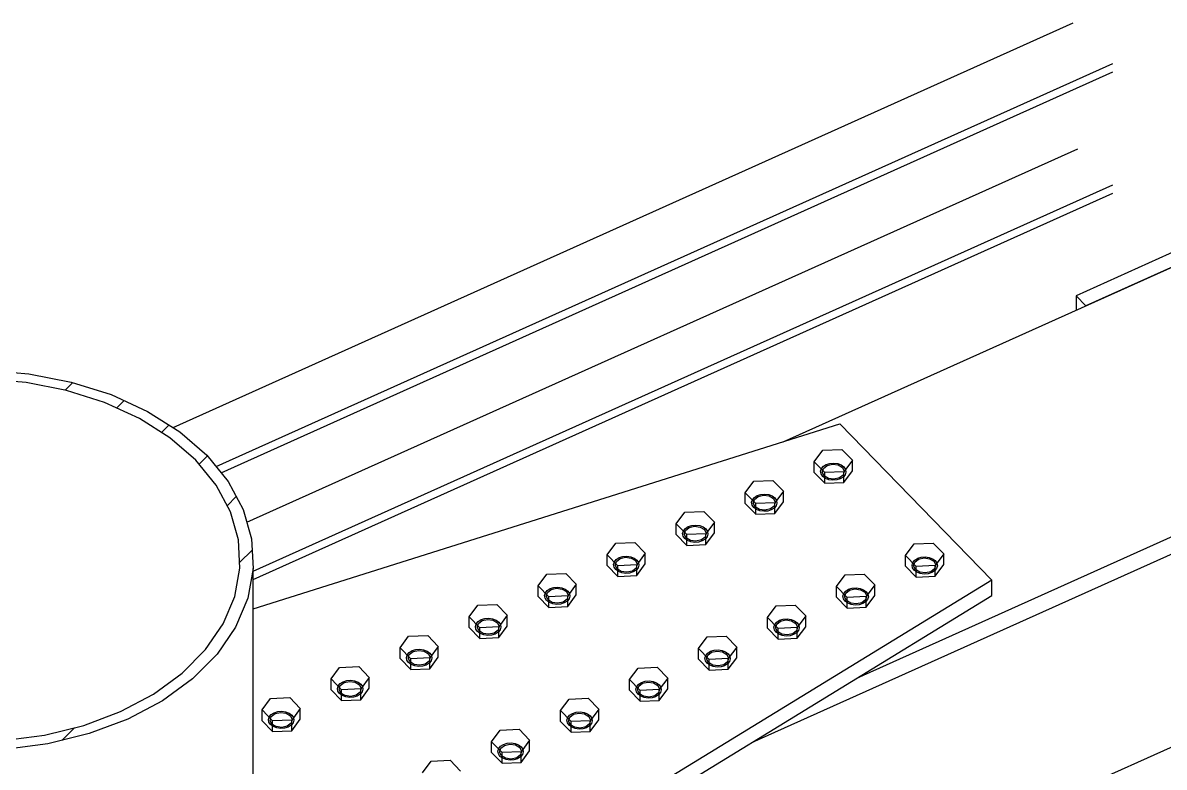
# Model space of a CAD drawing. Header units: millimetres. Extents: x 15962 to 71432, y 9666 to 72266.
# Drawn here: x 46477 to 47511, y 34785 to 35459 of the extents above; entities that cross this region are included whole.
import ezdxf

# ---------------------------------------------------------------- set-up
doc = ezdxf.new("R2010")
doc.units = ezdxf.units.MM
doc.header["$LTSCALE"] = 2

msp = doc.modelspace()

# ---------------------------------------------------------------- hatches: boundary and pattern name
at = {"linetype": 'Continuous'}
h = msp.add_hatch(dxfattribs=at)
h.set_pattern_fill('', scale=14, style=0, pattern_type=0)
h.set_pattern_definition([(45, (46244.936, 34855.84), (-31.431, 31.431), [])])
h.paths.add_polyline_path([(46220.3976, 34877.1598), (46244.9362, 34855.84), (46274.0859, 34837.3885), (46307.129, 34822.2595), (46343.2519, 34810.8255), (46381.5652, 34803.3681), (46421.1253, 34800.0709), (46460.9582, 34801.0151), (46500.0832, 34806.1775), (46537.5367, 34815.4308), (46572.3966, 34828.5474), (46603.8045, 34845.2042), (46630.9871, 34864.9911), (46653.275, 34887.4208), (46670.1194, 34911.941), (46681.1055, 34937.9481), (46685.9629, 34964.8015), (46684.5719, 34991.8401), (46676.9668, 35018.3982), (46663.3348, 35043.8217), (46644.0116, 35067.4846), (46619.4731, 35088.8043), (46590.3234, 35107.2559), (46557.2802, 35122.3849), (46521.1573, 35133.8189), (46482.8441, 35141.2763), (46443.284, 35144.5735), (46403.451, 35143.6293), (46364.3261, 35138.4669), (46326.8726, 35129.2135), (46292.0126, 35116.0969), (46260.6047, 35099.4401), (46233.4222, 35079.6533), (46211.1343, 35057.2236), (46194.2899, 35032.7033), (46183.3038, 35006.6963), (46178.4464, 34979.8428), (46179.8374, 34952.8042), (46187.4425, 34926.2462), (46201.0745, 34900.8227)])
h.paths.add_polyline_path([(46199.0061, 34928.423), (46191.7602, 34953.7263), (46190.435, 34979.4875), (46195.0629, 35005.0723), (46205.53, 35029.8507), (46221.5786, 35053.2125), (46242.8135, 35074.5825), (46268.7118, 35093.4346), (46298.6359, 35109.3044), (46331.8489, 35121.8013), (46367.533, 35130.6175), (46404.8095, 35135.536), (46442.7605, 35136.4356), (46480.4517, 35133.2942), (46516.9548, 35126.1891), (46551.3711, 35115.2953), (46582.8532, 35100.881), (46610.6258, 35083.3012), (46634.005, 35062.9887), (46652.4153, 35040.4437), (46665.4032, 35016.2214), (46672.649, 34990.918), (46673.9743, 34965.1568), (46669.3464, 34939.572), (46658.8793, 34914.7937), (46642.8307, 34891.4319), (46621.5958, 34870.0618), (46595.6975, 34851.2098), (46565.7734, 34835.3399), (46532.5604, 34822.843), (46496.8763, 34814.0268), (46459.5998, 34809.1083), (46421.6487, 34808.2087), (46383.9576, 34811.3502), (46347.4544, 34818.4552), (46313.0381, 34829.349), (46281.5561, 34843.7633), (46253.7835, 34861.3431), (46230.4043, 34881.6556), (46211.994, 34904.2006)])

# ---------------------------------------------------------------- linework, layer by layer
at = {"color": 2, "linetype": 'Continuous'}
for p, q in [((46613.4084, 35092.6432), (47429.1611, 35459.1514)), ((46652.3773, 35057.2401), (47465.037, 35422.3587)), ((46656.9836, 35051.5993), (47465.037, 35414.6483)), ((46680.2867, 35006.8045), (47433.3006, 35345.1249)), ((47669.6811, 35318.9614), (47431.652, 35212.0177)), ((46685.9629, 34962.5485), (47465.037, 35312.5775)), ((47166.2406, 35079.7468), (47678.5123, 35309.9045)), ((47678.5121, 35309.9047), (47440.483, 35202.961)), ((46685.9629, 34954.8381), (47465.037, 35304.8671)), ((47431.652, 35212.0177), (47431.652, 35198.993)), ((47440.483, 35202.961), (47431.652, 35212.0177)), ((46443.284, 35144.5735), (46482.8441, 35141.2763)), ((46480.4517, 35133.2942), (46442.7605, 35136.4356)), ((46516.9548, 35126.1891), (46480.4517, 35133.2942)), ((46482.8441, 35141.2763), (46521.1573, 35133.8189)), ((46521.1573, 35133.8189), (46557.2802, 35122.3849)), ((47232.9135, 34865.4957), (47844.0934, 35140.0918)), ((46551.3711, 35115.2953), (46516.9548, 35126.1891)), ((46557.2802, 35122.3849), (46590.3234, 35107.2559)), ((46582.8532, 35100.881), (46551.3711, 35115.2953)), ((46590.3234, 35107.2559), (46619.4731, 35088.8043)), ((46610.6258, 35083.3012), (46582.8532, 35100.881)), ((46685.9629, 34928.3427), (47217.4583, 35095.8928)), ((47217.4583, 35095.8928), (47355.4574, 34954.3889)), ((46634.005, 35062.9887), (46610.6258, 35083.3012)), ((46619.4731, 35088.8043), (46644.0116, 35067.4846)), ((46652.4153, 35040.4437), (46634.005, 35062.9887)), ((46644.0116, 35067.4846), (46663.3348, 35043.8217)), ((46665.4032, 35016.2214), (46652.4153, 35040.4437)), ((46663.3348, 35043.8217), (46676.9668, 35018.3982)), ((46672.649, 34990.918), (46665.4032, 35016.2214)), ((46676.9668, 35018.3982), (46684.5719, 34991.8401)), ((47137.8733, 34807.3745), (47606.0643, 35017.7273)), ((46673.9743, 34965.1568), (46672.649, 34990.918)), ((46684.5719, 34991.8401), (46685.9629, 34964.8015)), ((46669.3464, 34939.572), (46673.9743, 34965.1568)), ((46685.9629, 34964.8015), (46681.1055, 34937.9481)), ((46685.9629, 34603.1949), (46685.9629, 34964.8015)), ((47355.4574, 34954.3889), (46586.195, 34483.9512)), ((47355.4574, 34940.4367), (47355.4574, 34954.3889)), ((46586.195, 34469.9991), (47355.4574, 34940.4367)), ((46658.8793, 34914.7937), (46669.3464, 34939.572)), ((46681.1055, 34937.9481), (46670.1194, 34911.941)), ((46642.8307, 34891.4319), (46658.8793, 34914.7937)), ((46670.1194, 34911.941), (46653.275, 34887.4208)), ((46621.5958, 34870.0618), (46642.8307, 34891.4319)), ((46653.275, 34887.4208), (46630.9871, 34864.9911)), ((46595.6975, 34851.2098), (46621.5958, 34870.0618)), ((46630.9871, 34864.9911), (46603.8045, 34845.2042)), ((46565.7734, 34835.3399), (46595.6975, 34851.2098)), ((46603.8045, 34845.2042), (46572.3966, 34828.5474)), ((46685.9629, 34429.4986), (47606.0641, 34842.8894)), ((46532.5604, 34822.843), (46565.7734, 34835.3399)), ((46496.8763, 34814.0268), (46532.5604, 34822.843)), ((46572.3966, 34828.5474), (46537.5367, 34815.4308)), ((46459.5998, 34809.1083), (46496.8763, 34814.0268)), ((46537.5367, 34815.4308), (46500.0832, 34806.1775)), ((46500.0832, 34806.1775), (46460.9582, 34801.0151))]:
    msp.add_line(p, q, dxfattribs=at)
at = {"color": 7, "linetype": 'Continuous'}
for p, q in [((47194.3911, 35061.6088), (47202.1183, 35072.1311)), ((47202.1183, 35072.1311), (47219.4065, 35072.8497)), ((47219.4065, 35072.8497), (47228.9673, 35063.046)), ((47194.3911, 35051.9158), (47194.3911, 35061.6088)), ((47203.9519, 35051.8052), (47194.3911, 35061.6088)), ((47205.3312, 35059.1436), (47208.6052, 35060.1565)), ((47208.6052, 35060.1565), (47212.18, 35060.4332)), ((47212.18, 35060.4332), (47215.7058, 35059.9464)), ((47215.7058, 35059.9464), (47218.8375, 35058.7439)), ((47228.9673, 35063.046), (47221.24, 35052.5238)), ((47228.9673, 35053.353), (47228.9673, 35063.046)), ((47194.3911, 35051.9158), (47203.9519, 35042.1121)), ((47200.1901, 35052.9743), (47200.9072, 35055.3677)), ((47200.5977, 35050.5477), (47200.1901, 35052.9743)), ((47202.0899, 35048.3254), (47200.5977, 35050.5477)), ((47200.9072, 35055.3677), (47202.6787, 35057.4934)), ((47201.6979, 35052.2195), (47202.7295, 35055.6627)), ((47203.3407, 35048.8874), (47201.6979, 35052.2195)), ((47202.6787, 35057.4934), (47205.3312, 35059.1436)), ((47202.7295, 35055.6627), (47206.1592, 35058.2945)), ((47221.24, 35052.5238), (47203.9519, 35051.8052)), ((47203.9519, 35042.1121), (47203.9519, 35051.8052)), ((47206.1592, 35058.2945), (47211.068, 35059.4097)), ((47211.068, 35059.4097), (47216.1405, 35058.7094)), ((47216.1405, 35058.7094), (47220.0176, 35056.3813)), ((47220.6288, 35049.606), (47217.1991, 35046.9742)), ((47218.8375, 35058.7439), (47221.2684, 35056.9434)), ((47220.0176, 35056.3813), (47221.6605, 35053.0493)), ((47221.6605, 35053.0493), (47220.6288, 35049.606)), ((47222.4512, 35049.9011), (47220.6797, 35047.7753)), ((47221.24, 35042.8307), (47228.9673, 35053.353)), ((47221.24, 35042.8307), (47221.24, 35052.5238)), ((47221.2684, 35056.9434), (47222.7607, 35054.721)), ((47223.1683, 35052.2944), (47222.4512, 35049.9011)), ((47222.7607, 35054.721), (47223.1683, 35052.2944)), ((47131.8526, 35033.5067), (47139.5798, 35044.029)), ((47139.5798, 35044.029), (47156.868, 35044.7475)), ((47156.868, 35044.7475), (47166.4288, 35034.9439)), ((47204.5209, 35046.5248), (47202.0899, 35048.3254)), ((47207.2178, 35046.5593), (47203.3407, 35048.8874)), ((47203.9519, 35042.1121), (47221.24, 35042.8307)), ((47207.6526, 35045.3223), (47204.5209, 35046.5248)), ((47212.2904, 35045.8591), (47207.2178, 35046.5593)), ((47211.1784, 35044.8356), (47207.6526, 35045.3223)), ((47214.7532, 35045.1122), (47211.1784, 35044.8356)), ((47217.1991, 35046.9742), (47212.2904, 35045.8591)), ((47218.0271, 35046.1252), (47214.7532, 35045.1122)), ((47220.6797, 35047.7753), (47218.0271, 35046.1252)), ((47131.8526, 35023.8136), (47131.8526, 35033.5067)), ((47141.4134, 35023.703), (47131.8526, 35033.5067)), ((47138.3687, 35027.2655), (47140.1402, 35029.3913)), ((47140.1402, 35029.3913), (47142.7927, 35031.0414)), ((47140.191, 35027.5606), (47143.6207, 35030.1924)), ((47142.7927, 35031.0414), (47146.0667, 35032.0544)), ((47143.6207, 35030.1924), (47148.5295, 35031.3075)), ((47146.0667, 35032.0544), (47149.6415, 35032.331)), ((47148.5295, 35031.3075), (47153.602, 35030.6073)), ((47149.6415, 35032.331), (47153.1673, 35031.8443)), ((47153.1673, 35031.8443), (47156.299, 35030.6418)), ((47153.602, 35030.6073), (47157.4792, 35028.2792)), ((47156.299, 35030.6418), (47158.7299, 35028.8412)), ((47166.4288, 35034.9439), (47158.7016, 35024.4216)), ((47158.7299, 35028.8412), (47160.2222, 35026.6189)), ((47166.4288, 35025.2508), (47166.4288, 35034.9439)), ((47131.8526, 35023.8136), (47141.4134, 35014.0099)), ((47137.6516, 35024.8722), (47138.3687, 35027.2655)), ((47138.0592, 35022.4456), (47137.6516, 35024.8722)), ((47139.5515, 35020.2232), (47138.0592, 35022.4456)), ((47139.1594, 35024.1173), (47140.191, 35027.5606)), ((47140.8022, 35020.7853), (47139.1594, 35024.1173)), ((47141.9824, 35018.4227), (47139.5515, 35020.2232)), ((47144.6794, 35018.4572), (47140.8022, 35020.7853)), ((47158.7016, 35024.4216), (47141.4134, 35023.703)), ((47141.4134, 35014.0099), (47141.4134, 35023.703)), ((47154.6607, 35018.8721), (47149.7519, 35017.7569)), ((47158.0904, 35021.5039), (47154.6607, 35018.8721)), ((47158.1412, 35019.6732), (47155.4887, 35018.023)), ((47157.4792, 35028.2792), (47159.122, 35024.9471)), ((47159.122, 35024.9471), (47158.0904, 35021.5039)), ((47159.9127, 35021.7989), (47158.1412, 35019.6732)), ((47158.7016, 35014.7285), (47166.4288, 35025.2508)), ((47158.7016, 35014.7285), (47158.7016, 35024.4216)), ((47160.6298, 35024.1923), (47159.9127, 35021.7989)), ((47160.2222, 35026.6189), (47160.6298, 35024.1923)), ((47069.3141, 35005.4045), (47077.0413, 35015.9268)), ((47077.0413, 35015.9268), (47094.3295, 35016.6454)), ((47094.3295, 35016.6454), (47103.8903, 35006.8417)), ((47141.4134, 35014.0099), (47158.7016, 35014.7285)), ((47145.1141, 35017.2202), (47141.9824, 35018.4227)), ((47149.7519, 35017.7569), (47144.6794, 35018.4572)), ((47148.6399, 35016.7334), (47145.1141, 35017.2202)), ((47152.2147, 35017.0101), (47148.6399, 35016.7334)), ((47155.4887, 35018.023), (47152.2147, 35017.0101)), ((47069.3141, 34995.7115), (47069.3141, 35005.4045)), ((47078.8749, 34995.6008), (47069.3141, 35005.4045)), ((47075.1131, 34996.77), (47075.8302, 34999.1633)), ((47075.8302, 34999.1633), (47077.6017, 35001.2891)), ((47076.6209, 34996.0152), (47077.6525, 34999.4584)), ((47077.6017, 35001.2891), (47080.2542, 35002.9392)), ((47077.6525, 34999.4584), (47081.0822, 35002.0902)), ((47080.2542, 35002.9392), (47083.5282, 35003.9522)), ((47081.0822, 35002.0902), (47085.991, 35003.2054)), ((47083.5282, 35003.9522), (47087.103, 35004.2289)), ((47085.991, 35003.2054), (47091.0635, 35002.5051)), ((47087.103, 35004.2289), (47090.6288, 35003.7421)), ((47090.6288, 35003.7421), (47093.7605, 35002.5396)), ((47091.0635, 35002.5051), (47094.9407, 35000.177)), ((47093.7605, 35002.5396), (47096.1914, 35000.739)), ((47094.9407, 35000.177), (47096.5835, 34996.8449)), ((47103.8903, 35006.8417), (47096.1631, 34996.3194)), ((47096.1914, 35000.739), (47097.6837, 34998.5167)), ((47097.6837, 34998.5167), (47098.0913, 34996.0901)), ((47103.8903, 34997.1486), (47103.8903, 35006.8417)), ((47006.7756, 34977.3023), (47014.5029, 34987.8246)), ((47014.5029, 34987.8246), (47031.791, 34988.5432)), ((47031.791, 34988.5432), (47041.3518, 34978.7395)), ((47069.3141, 34995.7115), (47078.8749, 34985.9078)), ((47075.5207, 34994.3434), (47075.1131, 34996.77)), ((47077.013, 34992.1211), (47075.5207, 34994.3434)), ((47078.2637, 34992.6831), (47076.6209, 34996.0152)), ((47079.4439, 34990.3205), (47077.013, 34992.1211)), ((47082.1409, 34990.355), (47078.2637, 34992.6831)), ((47096.1631, 34996.3194), (47078.8749, 34995.6008)), ((47078.8749, 34985.9078), (47078.8749, 34995.6008)), ((47082.5756, 34989.118), (47079.4439, 34990.3205)), ((47087.2134, 34989.6547), (47082.1409, 34990.355)), ((47086.1014, 34988.6312), (47082.5756, 34989.118)), ((47089.6762, 34988.9079), (47086.1014, 34988.6312)), ((47092.1222, 34990.7699), (47087.2134, 34989.6547)), ((47092.9502, 34989.9209), (47089.6762, 34988.9079)), ((47095.5519, 34993.4017), (47092.1222, 34990.7699)), ((47095.6027, 34991.571), (47092.9502, 34989.9209)), ((47096.5835, 34996.8449), (47095.5519, 34993.4017)), ((47097.3742, 34993.6968), (47095.6027, 34991.571)), ((47096.1631, 34986.6264), (47103.8903, 34997.1486)), ((47096.1631, 34986.6264), (47096.1631, 34996.3194)), ((47098.0913, 34996.0901), (47097.3742, 34993.6968)), ((47284.9178, 34987.2288), (47302.2059, 34987.9474)), ((47302.2059, 34987.9474), (47311.7668, 34978.1437)), ((47006.7756, 34967.6093), (47006.7756, 34977.3023)), ((47016.3365, 34967.4987), (47006.7756, 34977.3023)), ((47041.3518, 34978.7395), (47033.6246, 34968.2173)), ((47041.3518, 34969.0465), (47041.3518, 34978.7395)), ((47078.8749, 34985.9078), (47096.1631, 34986.6264)), ((47277.1905, 34976.7065), (47284.9178, 34987.2288)), ((47311.7668, 34978.1437), (47304.0395, 34967.6214)), ((47311.7668, 34968.4506), (47311.7668, 34978.1437)), ((47006.7756, 34967.6093), (47016.3365, 34957.8056)), ((47012.5746, 34968.6678), (47013.2917, 34971.0612)), ((47012.9822, 34966.2412), (47012.5746, 34968.6678)), ((47013.2917, 34971.0612), (47015.0632, 34973.1869)), ((47014.0824, 34967.913), (47015.1141, 34971.3562)), ((47015.7253, 34964.5809), (47014.0824, 34967.913)), ((47015.0632, 34973.1869), (47017.7158, 34974.8371)), ((47015.1141, 34971.3562), (47018.5438, 34973.988)), ((47033.6246, 34968.2173), (47016.3365, 34967.4987)), ((47016.3365, 34957.8056), (47016.3365, 34967.4987)), ((47017.7158, 34974.8371), (47020.9897, 34975.85)), ((47018.5438, 34973.988), (47023.4525, 34975.1032)), ((47020.9897, 34975.85), (47024.5645, 34976.1267)), ((47023.4525, 34975.1032), (47028.5251, 34974.4029)), ((47024.5645, 34976.1267), (47028.0903, 34975.6399)), ((47028.0903, 34975.6399), (47031.222, 34974.4374)), ((47028.5251, 34974.4029), (47032.4022, 34972.0748)), ((47031.222, 34974.4374), (47033.653, 34972.6369)), ((47032.4022, 34972.0748), (47034.045, 34968.7428)), ((47034.045, 34968.7428), (47033.0134, 34965.2995)), ((47033.6246, 34958.5242), (47041.3518, 34969.0465)), ((47033.6246, 34958.5242), (47033.6246, 34968.2173)), ((47033.653, 34972.6369), (47035.1453, 34970.4145)), ((47035.5528, 34967.9879), (47034.8357, 34965.5946)), ((47035.1453, 34970.4145), (47035.5528, 34967.9879)), ((47277.1905, 34967.0134), (47277.1905, 34976.7065)), ((47286.7514, 34966.9028), (47277.1905, 34976.7065)), ((47277.1905, 34967.0134), (47286.7514, 34957.2098)), ((47282.9896, 34968.072), (47283.7066, 34970.4653)), ((47283.3971, 34965.6454), (47282.9896, 34968.072)), ((47283.7066, 34970.4653), (47285.4781, 34972.5911)), ((47284.4973, 34967.3172), (47285.529, 34970.7604)), ((47286.1402, 34963.9851), (47284.4973, 34967.3172)), ((47285.4781, 34972.5911), (47288.1307, 34974.2412)), ((47285.529, 34970.7604), (47288.9587, 34973.3922)), ((47304.0395, 34967.6214), (47286.7514, 34966.9028)), ((47286.7514, 34957.2098), (47286.7514, 34966.9028)), ((47288.1307, 34974.2412), (47291.4046, 34975.2542)), ((47288.9587, 34973.3922), (47293.8674, 34974.5074)), ((47291.4046, 34975.2542), (47294.9794, 34975.5308)), ((47293.8674, 34974.5074), (47298.94, 34973.8071)), ((47294.9794, 34975.5308), (47298.5053, 34975.0441)), ((47298.5053, 34975.0441), (47301.6369, 34973.8416)), ((47298.94, 34973.8071), (47302.8171, 34971.479)), ((47301.6369, 34973.8416), (47304.0679, 34972.041)), ((47302.8171, 34971.479), (47304.4599, 34968.1469)), ((47304.4599, 34968.1469), (47303.4283, 34964.7037)), ((47304.0395, 34957.9284), (47311.7668, 34968.4506)), ((47304.0395, 34957.9284), (47304.0395, 34967.6214)), ((47304.0679, 34972.041), (47305.5602, 34969.8187)), ((47305.9677, 34967.3921), (47305.2507, 34964.9988)), ((47305.5602, 34969.8187), (47305.9677, 34967.3921)), ((46944.2371, 34949.2002), (46951.9644, 34959.7225)), ((46951.9644, 34959.7225), (46969.2525, 34960.441)), ((46969.2525, 34960.441), (46978.8134, 34950.6374)), ((47014.4745, 34964.0189), (47012.9822, 34966.2412)), ((47016.9054, 34962.2183), (47014.4745, 34964.0189)), ((47019.6024, 34962.2528), (47015.7253, 34964.5809)), ((47016.3365, 34957.8056), (47033.6246, 34958.5242)), ((47020.0371, 34961.0158), (47016.9054, 34962.2183)), ((47024.6749, 34961.5526), (47019.6024, 34962.2528)), ((47023.5629, 34960.5291), (47020.0371, 34961.0158)), ((47027.1378, 34960.8057), (47023.5629, 34960.5291)), ((47029.5837, 34962.6677), (47024.6749, 34961.5526)), ((47030.4117, 34961.8187), (47027.1378, 34960.8057)), ((47033.0134, 34965.2995), (47029.5837, 34962.6677)), ((47033.0642, 34963.4688), (47030.4117, 34961.8187)), ((47034.8357, 34965.5946), (47033.0642, 34963.4688)), ((47214.652, 34948.6043), (47222.3793, 34959.1266)), ((47222.3793, 34959.1266), (47239.6674, 34959.8452)), ((47239.6674, 34959.8452), (47249.2283, 34950.0415)), ((47284.8894, 34963.423), (47283.3971, 34965.6454)), ((47287.3204, 34961.6225), (47284.8894, 34963.423)), ((47290.0173, 34961.657), (47286.1402, 34963.9851)), ((47286.7514, 34957.2098), (47304.0395, 34957.9284)), ((47290.452, 34960.42), (47287.3204, 34961.6225)), ((47295.0898, 34960.9567), (47290.0173, 34961.657)), ((47293.9778, 34959.9332), (47290.452, 34960.42)), ((47297.5527, 34960.2099), (47293.9778, 34959.9332)), ((47299.9986, 34962.0719), (47295.0898, 34960.9567)), ((47300.8266, 34961.2229), (47297.5527, 34960.2099)), ((47303.4283, 34964.7037), (47299.9986, 34962.0719)), ((47303.4791, 34962.873), (47300.8266, 34961.2229)), ((47305.2507, 34964.9988), (47303.4791, 34962.873)), ((46944.2371, 34939.5071), (46944.2371, 34949.2002)), ((46953.798, 34939.3965), (46944.2371, 34949.2002)), ((46952.5247, 34945.0848), (46955.1773, 34946.7349)), ((46955.1773, 34946.7349), (46958.4512, 34947.7479)), ((46956.0053, 34945.8859), (46960.914, 34947.001)), ((46958.4512, 34947.7479), (46962.026, 34948.0245)), ((46960.914, 34947.001), (46965.9866, 34946.3008)), ((46962.026, 34948.0245), (46965.5518, 34947.5378)), ((46965.5518, 34947.5378), (46968.6835, 34946.3353)), ((46965.9866, 34946.3008), (46969.8637, 34943.9727)), ((46968.6835, 34946.3353), (46971.1145, 34944.5347)), ((46978.8134, 34950.6374), (46971.0861, 34940.1151)), ((46978.8134, 34940.9443), (46978.8134, 34950.6374)), ((47214.652, 34938.9113), (47214.652, 34948.6043)), ((47224.2129, 34938.8007), (47214.652, 34948.6043)), ((47222.9396, 34944.4889), (47225.5922, 34946.1391)), ((47225.5922, 34946.1391), (47228.8661, 34947.152)), ((47226.4202, 34945.29), (47231.329, 34946.4052)), ((47228.8661, 34947.152), (47232.441, 34947.4287)), ((47231.329, 34946.4052), (47236.4015, 34945.7049)), ((47232.441, 34947.4287), (47235.9668, 34946.9419)), ((47235.9668, 34946.9419), (47239.0984, 34945.7394)), ((47249.2283, 34950.0415), (47241.501, 34939.5193)), ((47249.2283, 34940.3485), (47249.2283, 34950.0415)), ((46944.2371, 34939.5071), (46953.798, 34929.7034)), ((46950.0361, 34940.5657), (46950.7532, 34942.959)), ((46950.4437, 34938.1391), (46950.0361, 34940.5657)), ((46951.936, 34935.9167), (46950.4437, 34938.1391)), ((46950.7532, 34942.959), (46952.5247, 34945.0848)), ((46951.5439, 34939.8108), (46952.5756, 34943.2541)), ((46953.1868, 34936.4788), (46951.5439, 34939.8108)), ((46954.367, 34934.1162), (46951.936, 34935.9167)), ((46952.5756, 34943.2541), (46956.0053, 34945.8859)), ((46957.0639, 34934.1507), (46953.1868, 34936.4788)), ((46971.0861, 34940.1151), (46953.798, 34939.3965)), ((46953.798, 34929.7034), (46953.798, 34939.3965)), ((46970.4749, 34937.1974), (46967.0452, 34934.5656)), ((46969.8637, 34943.9727), (46971.5065, 34940.6406)), ((46971.5065, 34940.6406), (46970.4749, 34937.1974)), ((46972.2972, 34937.4924), (46970.5257, 34935.3667)), ((46971.0861, 34930.422), (46978.8134, 34940.9443)), ((46971.0861, 34930.422), (46971.0861, 34940.1151)), ((46971.1145, 34944.5347), (46972.6068, 34942.3124)), ((46973.0143, 34939.8858), (46972.2972, 34937.4924)), ((46972.6068, 34942.3124), (46973.0143, 34939.8858)), ((47214.652, 34938.9113), (47224.2129, 34929.1076)), ((47220.4511, 34939.9698), (47221.1681, 34942.3631)), ((47220.8586, 34937.5432), (47220.4511, 34939.9698)), ((47222.3509, 34935.3209), (47220.8586, 34937.5432)), ((47221.1681, 34942.3631), (47222.9396, 34944.4889)), ((47221.9588, 34939.215), (47222.9905, 34942.6582)), ((47223.6017, 34935.8829), (47221.9588, 34939.215)), ((47222.9905, 34942.6582), (47226.4202, 34945.29)), ((47227.4788, 34933.5548), (47223.6017, 34935.8829)), ((47241.501, 34939.5193), (47224.2129, 34938.8007)), ((47224.2129, 34929.1076), (47224.2129, 34938.8007)), ((47236.4015, 34945.7049), (47240.2786, 34943.3768)), ((47240.8898, 34936.6015), (47237.4601, 34933.9697)), ((47239.0984, 34945.7394), (47241.5294, 34943.9389)), ((47240.2786, 34943.3768), (47241.9215, 34940.0448)), ((47241.9215, 34940.0448), (47240.8898, 34936.6015)), ((47242.7122, 34936.8966), (47240.9407, 34934.7708)), ((47241.501, 34929.8262), (47249.2283, 34940.3485)), ((47241.501, 34929.8262), (47241.501, 34939.5193)), ((47241.5294, 34943.9389), (47243.0217, 34941.7165)), ((47243.4292, 34939.2899), (47242.7122, 34936.8966)), ((47243.0217, 34941.7165), (47243.4292, 34939.2899)), ((46881.6986, 34921.098), (46889.4259, 34931.6203)), ((46889.4259, 34931.6203), (46906.714, 34932.3389)), ((46906.714, 34932.3389), (46916.2749, 34922.5352)), ((46953.798, 34929.7034), (46971.0861, 34930.422)), ((46957.4986, 34932.9137), (46954.367, 34934.1162)), ((46962.1364, 34933.4504), (46957.0639, 34934.1507)), ((46961.0244, 34932.4269), (46957.4986, 34932.9137)), ((46964.5993, 34932.7036), (46961.0244, 34932.4269)), ((46967.0452, 34934.5656), (46962.1364, 34933.4504)), ((46967.8732, 34933.7165), (46964.5993, 34932.7036)), ((46970.5257, 34935.3667), (46967.8732, 34933.7165)), ((47152.1135, 34920.5022), (47159.8408, 34931.0244)), ((47159.8408, 34931.0244), (47177.1289, 34931.743)), ((47177.1289, 34931.743), (47186.6898, 34921.9394)), ((47224.7819, 34933.5203), (47222.3509, 34935.3209)), ((47224.2129, 34929.1076), (47241.501, 34929.8262)), ((47227.9135, 34932.3178), (47224.7819, 34933.5203)), ((47232.5513, 34932.8546), (47227.4788, 34933.5548)), ((47231.4393, 34931.8311), (47227.9135, 34932.3178)), ((47235.0142, 34932.1077), (47231.4393, 34931.8311)), ((47237.4601, 34933.9697), (47232.5513, 34932.8546)), ((47238.2881, 34933.1207), (47235.0142, 34932.1077)), ((47240.9407, 34934.7708), (47238.2881, 34933.1207)), ((46881.6986, 34911.405), (46881.6986, 34921.098)), ((46891.2595, 34911.2943), (46881.6986, 34921.098)), ((46888.2147, 34914.8568), (46889.9862, 34916.9826)), ((46889.0054, 34911.7087), (46890.0371, 34915.1519)), ((46889.9862, 34916.9826), (46892.6388, 34918.6327)), ((46890.0371, 34915.1519), (46893.4668, 34917.7837)), ((46892.6388, 34918.6327), (46895.9127, 34919.6457)), ((46893.4668, 34917.7837), (46898.3755, 34918.8989)), ((46895.9127, 34919.6457), (46899.4875, 34919.9224)), ((46898.3755, 34918.8989), (46903.4481, 34918.1986)), ((46899.4875, 34919.9224), (46903.0134, 34919.4356)), ((46903.0134, 34919.4356), (46906.145, 34918.2331)), ((46903.4481, 34918.1986), (46907.3252, 34915.8705)), ((46906.145, 34918.2331), (46908.576, 34916.4325)), ((46907.3252, 34915.8705), (46908.968, 34912.5384)), ((46916.2749, 34922.5352), (46908.5476, 34912.0129)), ((46908.576, 34916.4325), (46910.0683, 34914.2102)), ((46916.2749, 34912.8421), (46916.2749, 34922.5352)), ((47152.1135, 34910.8091), (47152.1135, 34920.5022)), ((47161.6744, 34910.6985), (47152.1135, 34920.5022)), ((47158.6296, 34914.261), (47160.4012, 34916.3867)), ((47160.4012, 34916.3867), (47163.0537, 34918.0369)), ((47160.452, 34914.5561), (47163.8817, 34917.1879)), ((47163.0537, 34918.0369), (47166.3276, 34919.0499)), ((47163.8817, 34917.1879), (47168.7905, 34918.303)), ((47166.3276, 34919.0499), (47169.9025, 34919.3265)), ((47168.7905, 34918.303), (47173.863, 34917.6027)), ((47169.9025, 34919.3265), (47173.4283, 34918.8398)), ((47173.4283, 34918.8398), (47176.5599, 34917.6373)), ((47173.863, 34917.6027), (47177.7401, 34915.2747)), ((47176.5599, 34917.6373), (47178.9909, 34915.8367)), ((47177.7401, 34915.2747), (47179.383, 34911.9426)), ((47186.6898, 34921.9394), (47178.9625, 34911.4171)), ((47178.9909, 34915.8367), (47180.4832, 34913.6144)), ((47186.6898, 34912.2463), (47186.6898, 34921.9394)), ((46881.6986, 34911.405), (46891.2595, 34901.6013)), ((46887.4977, 34912.4635), (46888.2147, 34914.8568)), ((46887.9052, 34910.0369), (46887.4977, 34912.4635)), ((46889.3975, 34907.8146), (46887.9052, 34910.0369)), ((46890.6483, 34908.3766), (46889.0054, 34911.7087)), ((46891.8285, 34906.014), (46889.3975, 34907.8146)), ((46894.5254, 34906.0485), (46890.6483, 34908.3766)), ((46908.5476, 34912.0129), (46891.2595, 34911.2943)), ((46891.2595, 34901.6013), (46891.2595, 34911.2943)), ((46894.9601, 34904.8115), (46891.8285, 34906.014)), ((46899.5979, 34905.3482), (46894.5254, 34906.0485)), ((46898.4859, 34904.3247), (46894.9601, 34904.8115)), ((46904.5067, 34906.4634), (46899.5979, 34905.3482)), ((46905.3347, 34905.6144), (46902.0608, 34904.6014)), ((46907.9364, 34909.0952), (46904.5067, 34906.4634)), ((46907.9872, 34907.2645), (46905.3347, 34905.6144)), ((46908.968, 34912.5384), (46907.9364, 34909.0952)), ((46909.7588, 34909.3903), (46907.9872, 34907.2645)), ((46908.5476, 34902.3199), (46916.2749, 34912.8421)), ((46908.5476, 34902.3199), (46908.5476, 34912.0129)), ((46910.4758, 34911.7836), (46909.7588, 34909.3903)), ((46910.0683, 34914.2102), (46910.4758, 34911.7836)), ((47152.1135, 34910.8091), (47161.6744, 34901.0054)), ((47157.9126, 34911.8677), (47158.6296, 34914.261)), ((47158.3201, 34909.4411), (47157.9126, 34911.8677)), ((47159.8124, 34907.2187), (47158.3201, 34909.4411)), ((47159.4204, 34911.1128), (47160.452, 34914.5561)), ((47161.0632, 34907.7807), (47159.4204, 34911.1128)), ((47162.2434, 34905.4182), (47159.8124, 34907.2187)), ((47164.9403, 34905.4527), (47161.0632, 34907.7807)), ((47178.9625, 34911.4171), (47161.6744, 34910.6985)), ((47161.6744, 34901.0054), (47161.6744, 34910.6985)), ((47165.375, 34904.2157), (47162.2434, 34905.4182)), ((47170.0129, 34904.7524), (47164.9403, 34905.4527)), ((47174.9216, 34905.8675), (47170.0129, 34904.7524)), ((47175.7496, 34905.0185), (47172.4757, 34904.0056)), ((47178.3513, 34908.4993), (47174.9216, 34905.8675)), ((47178.4022, 34906.6687), (47175.7496, 34905.0185)), ((47179.383, 34911.9426), (47178.3513, 34908.4993)), ((47180.1737, 34908.7944), (47178.4022, 34906.6687)), ((47178.9625, 34901.724), (47186.6898, 34912.2463)), ((47178.9625, 34901.724), (47178.9625, 34911.4171)), ((47180.8908, 34911.1878), (47180.1737, 34908.7944)), ((47180.4832, 34913.6144), (47180.8908, 34911.1878)), ((46819.1601, 34892.9958), (46826.8874, 34903.5181)), ((46826.8874, 34903.5181), (46844.1755, 34904.2367)), ((46844.1755, 34904.2367), (46853.7364, 34894.433)), ((46853.7364, 34894.433), (46846.0091, 34883.9108)), ((46853.7364, 34884.74), (46853.7364, 34894.433)), ((46891.2595, 34901.6013), (46908.5476, 34902.3199)), ((46902.0608, 34904.6014), (46898.4859, 34904.3247)), ((47089.5751, 34892.4), (47097.3023, 34902.9223)), ((47097.3023, 34902.9223), (47114.5904, 34903.6409)), ((47114.5904, 34903.6409), (47124.1513, 34893.8372)), ((47161.6744, 34901.0054), (47178.9625, 34901.724)), ((47168.9009, 34903.7289), (47165.375, 34904.2157)), ((47172.4757, 34904.0056), (47168.9009, 34903.7289)), ((46819.1601, 34883.3028), (46819.1601, 34892.9958)), ((46828.721, 34883.1922), (46819.1601, 34892.9958)), ((46824.9592, 34884.3613), (46825.6762, 34886.7547)), ((46825.3667, 34881.9347), (46824.9592, 34884.3613)), ((46825.6762, 34886.7547), (46827.4478, 34888.8804)), ((46826.467, 34883.6065), (46827.4986, 34887.0497)), ((46827.4478, 34888.8804), (46830.1003, 34890.5306)), ((46827.4986, 34887.0497), (46830.9283, 34889.6815)), ((46830.1003, 34890.5306), (46833.3742, 34891.5435)), ((46830.9283, 34889.6815), (46835.8371, 34890.7967)), ((46833.3742, 34891.5435), (46836.9491, 34891.8202)), ((46835.8371, 34890.7967), (46840.9096, 34890.0964)), ((46836.9491, 34891.8202), (46840.4749, 34891.3334)), ((46840.4749, 34891.3334), (46843.6065, 34890.1309)), ((46840.9096, 34890.0964), (46844.7867, 34887.7683)), ((46843.6065, 34890.1309), (46846.0375, 34888.3304)), ((46844.7867, 34887.7683), (46846.4296, 34884.4363)), ((46846.4296, 34884.4363), (46845.3979, 34880.993)), ((46846.0091, 34874.2177), (46853.7364, 34884.74)), ((46846.0375, 34888.3304), (46847.5298, 34886.108)), ((46847.5298, 34886.108), (46847.9373, 34883.6814)), ((47089.5751, 34882.7069), (47089.5751, 34892.4)), ((47099.1359, 34882.5963), (47089.5751, 34892.4)), ((47095.3741, 34883.7655), (47096.0912, 34886.1588)), ((47096.0912, 34886.1588), (47097.8627, 34888.2846)), ((47096.8819, 34883.0107), (47097.9135, 34886.4539)), ((47097.8627, 34888.2846), (47100.5152, 34889.9347)), ((47097.9135, 34886.4539), (47101.3432, 34889.0857)), ((47100.5152, 34889.9347), (47103.7891, 34890.9477)), ((47101.3432, 34889.0857), (47106.252, 34890.2009)), ((47103.7891, 34890.9477), (47107.364, 34891.2243)), ((47106.252, 34890.2009), (47111.3245, 34889.5006)), ((47107.364, 34891.2243), (47110.8898, 34890.7376)), ((47110.8898, 34890.7376), (47114.0215, 34889.5351)), ((47111.3245, 34889.5006), (47115.2016, 34887.1725)), ((47114.0215, 34889.5351), (47116.4524, 34887.7345)), ((47115.2016, 34887.1725), (47116.8445, 34883.8404)), ((47124.1513, 34893.8372), (47116.424, 34883.3149)), ((47116.424, 34873.6219), (47124.1513, 34884.1441)), ((47116.4524, 34887.7345), (47117.9447, 34885.5122)), ((47117.9447, 34885.5122), (47118.3523, 34883.0856)), ((47124.1513, 34884.1441), (47124.1513, 34893.8372)), ((46756.6216, 34864.8937), (46764.3489, 34875.416)), ((46764.3489, 34875.416), (46781.637, 34876.1345)), ((46781.637, 34876.1345), (46791.1979, 34866.3309)), ((46819.1601, 34883.3028), (46828.721, 34873.4991)), ((46826.859, 34879.7124), (46825.3667, 34881.9347)), ((46828.1098, 34880.2744), (46826.467, 34883.6065)), ((46829.29, 34877.9118), (46826.859, 34879.7124)), ((46831.9869, 34877.9463), (46828.1098, 34880.2744)), ((46846.0091, 34883.9108), (46828.721, 34883.1922)), ((46828.721, 34873.4991), (46828.721, 34883.1922)), ((46828.721, 34873.4991), (46846.0091, 34874.2177)), ((46832.4216, 34876.7093), (46829.29, 34877.9118)), ((46837.0595, 34877.2461), (46831.9869, 34877.9463)), ((46835.9475, 34876.2226), (46832.4216, 34876.7093)), ((46839.5223, 34876.4992), (46835.9475, 34876.2226)), ((46841.9682, 34878.3612), (46837.0595, 34877.2461)), ((46842.7962, 34877.5122), (46839.5223, 34876.4992)), ((46845.3979, 34880.993), (46841.9682, 34878.3612)), ((46845.4488, 34879.1623), (46842.7962, 34877.5122)), ((46847.2203, 34881.2881), (46845.4488, 34879.1623)), ((46846.0091, 34874.2177), (46846.0091, 34883.9108)), ((46847.9373, 34883.6814), (46847.2203, 34881.2881)), ((47027.0366, 34864.2978), (47034.7638, 34874.8201)), ((47034.7638, 34874.8201), (47052.052, 34875.5387)), ((47052.052, 34875.5387), (47061.6128, 34865.735)), ((47089.5751, 34882.7069), (47099.1359, 34872.9033)), ((47095.7816, 34881.3389), (47095.3741, 34883.7655)), ((47097.2739, 34879.1165), (47095.7816, 34881.3389)), ((47098.5247, 34879.6786), (47096.8819, 34883.0107)), ((47099.7049, 34877.316), (47097.2739, 34879.1165)), ((47102.4018, 34877.3505), (47098.5247, 34879.6786)), ((47116.424, 34883.3149), (47099.1359, 34882.5963)), ((47099.1359, 34872.9033), (47099.1359, 34882.5963)), ((47102.8366, 34876.1135), (47099.7049, 34877.316)), ((47107.4744, 34876.6502), (47102.4018, 34877.3505)), ((47106.3624, 34875.6267), (47102.8366, 34876.1135)), ((47109.9372, 34875.9034), (47106.3624, 34875.6267)), ((47112.3831, 34877.7654), (47107.4744, 34876.6502)), ((47113.2111, 34876.9164), (47109.9372, 34875.9034)), ((47115.8128, 34880.3972), (47112.3831, 34877.7654)), ((47115.8637, 34878.5665), (47113.2111, 34876.9164)), ((47116.8445, 34883.8404), (47115.8128, 34880.3972)), ((47117.6352, 34880.6923), (47115.8637, 34878.5665)), ((47116.424, 34873.6219), (47116.424, 34883.3149)), ((47118.3523, 34883.0856), (47117.6352, 34880.6923)), ((46756.6216, 34855.2006), (46756.6216, 34864.8937)), ((46766.1825, 34855.09), (46756.6216, 34864.8937)), ((46767.5618, 34862.4284), (46770.8357, 34863.4414)), ((46770.8357, 34863.4414), (46774.4106, 34863.718)), ((46774.4106, 34863.718), (46777.9364, 34863.2313)), ((46791.1979, 34866.3309), (46783.4706, 34855.8086)), ((46791.1979, 34856.6378), (46791.1979, 34866.3309)), ((47027.0366, 34854.6048), (47027.0366, 34864.2978)), ((47036.5974, 34854.4942), (47027.0366, 34864.2978)), ((47061.6128, 34865.735), (47053.8855, 34855.2127)), ((47061.6128, 34856.042), (47061.6128, 34865.735)), ((47099.1359, 34872.9033), (47116.424, 34873.6219)), ((46756.6216, 34855.2006), (46766.1825, 34845.3969)), ((46762.4207, 34856.2592), (46763.1378, 34858.6525)), ((46762.8282, 34853.8326), (46762.4207, 34856.2592)), ((46764.3205, 34851.6102), (46762.8282, 34853.8326)), ((46763.1378, 34858.6525), (46764.9093, 34860.7783)), ((46763.9285, 34855.5043), (46764.9601, 34858.9476)), ((46765.5713, 34852.1723), (46763.9285, 34855.5043)), ((46764.9093, 34860.7783), (46767.5618, 34862.4284)), ((46764.9601, 34858.9476), (46768.3898, 34861.5794)), ((46783.4706, 34855.8086), (46766.1825, 34855.09)), ((46766.1825, 34845.3969), (46766.1825, 34855.09)), ((46768.3898, 34861.5794), (46773.2986, 34862.6945)), ((46773.2986, 34862.6945), (46778.3711, 34861.9943)), ((46777.9364, 34863.2313), (46781.068, 34862.0288)), ((46778.3711, 34861.9943), (46782.2482, 34859.6662)), ((46781.068, 34862.0288), (46783.499, 34860.2282)), ((46782.2482, 34859.6662), (46783.8911, 34856.3341)), ((46783.8911, 34856.3341), (46782.8594, 34852.8909)), ((46784.6818, 34853.1859), (46782.9103, 34851.0602)), ((46783.4706, 34846.1155), (46791.1979, 34856.6378)), ((46783.4706, 34846.1155), (46783.4706, 34855.8086)), ((46783.499, 34860.2282), (46784.9913, 34858.0059)), ((46785.3989, 34855.5793), (46784.6818, 34853.1859)), ((46784.9913, 34858.0059), (46785.3989, 34855.5793)), ((47027.0366, 34854.6048), (47036.5974, 34844.8011)), ((47032.8356, 34855.6633), (47033.5527, 34858.0566)), ((47033.2432, 34853.2367), (47032.8356, 34855.6633)), ((47034.7355, 34851.0144), (47033.2432, 34853.2367)), ((47033.5527, 34858.0566), (47035.3242, 34860.1824)), ((47034.3434, 34854.9085), (47035.375, 34858.3517)), ((47035.9862, 34851.5764), (47034.3434, 34854.9085)), ((47035.3242, 34860.1824), (47037.9767, 34861.8326)), ((47035.375, 34858.3517), (47038.8047, 34860.9835)), ((47053.8855, 34855.2127), (47036.5974, 34854.4942)), ((47036.5974, 34844.8011), (47036.5974, 34854.4942)), ((47037.9767, 34861.8326), (47041.2507, 34862.8455)), ((47038.8047, 34860.9835), (47043.7135, 34862.0987)), ((47041.2507, 34862.8455), (47044.8255, 34863.1222)), ((47043.7135, 34862.0987), (47048.786, 34861.3984)), ((47044.8255, 34863.1222), (47048.3513, 34862.6354)), ((47048.3513, 34862.6354), (47051.483, 34861.4329)), ((47048.786, 34861.3984), (47052.6632, 34859.0703)), ((47051.483, 34861.4329), (47053.9139, 34859.6324)), ((47052.6632, 34859.0703), (47054.306, 34855.7383)), ((47054.306, 34855.7383), (47053.2744, 34852.295)), ((47053.8855, 34845.5197), (47061.6128, 34856.042)), ((47053.8855, 34845.5197), (47053.8855, 34855.2127)), ((47053.9139, 34859.6324), (47055.4062, 34857.41)), ((47055.8138, 34854.9834), (47055.0967, 34852.5901)), ((47055.4062, 34857.41), (47055.8138, 34854.9834)), ((46694.0832, 34836.7915), (46701.8104, 34847.3138)), ((46701.8104, 34847.3138), (46719.0985, 34848.0324)), ((46719.0985, 34848.0324), (46728.6594, 34838.2287)), ((46766.7515, 34849.8097), (46764.3205, 34851.6102)), ((46769.4484, 34849.8442), (46765.5713, 34852.1723)), ((46766.1825, 34845.3969), (46783.4706, 34846.1155)), ((46769.8832, 34848.6072), (46766.7515, 34849.8097)), ((46774.521, 34849.1439), (46769.4484, 34849.8442)), ((46773.409, 34848.1204), (46769.8832, 34848.6072)), ((46776.9838, 34848.3971), (46773.409, 34848.1204)), ((46779.4297, 34850.2591), (46774.521, 34849.1439)), ((46780.2577, 34849.41), (46776.9838, 34848.3971)), ((46782.8594, 34852.8909), (46779.4297, 34850.2591)), ((46782.9103, 34851.0602), (46780.2577, 34849.41)), ((46964.4981, 34836.1957), (46972.2253, 34846.7179)), ((46972.2253, 34846.7179), (46989.5135, 34847.4365)), ((46989.5135, 34847.4365), (46999.0743, 34837.6329)), ((47037.1664, 34849.2138), (47034.7355, 34851.0144)), ((47039.8633, 34849.2483), (47035.9862, 34851.5764)), ((47036.5974, 34844.8011), (47053.8855, 34845.5197)), ((47040.2981, 34848.0113), (47037.1664, 34849.2138)), ((47044.9359, 34848.5481), (47039.8633, 34849.2483)), ((47043.8239, 34847.5246), (47040.2981, 34848.0113)), ((47047.3987, 34847.8012), (47043.8239, 34847.5246)), ((47049.8447, 34849.6632), (47044.9359, 34848.5481)), ((47050.6726, 34848.8142), (47047.3987, 34847.8012)), ((47053.2744, 34852.295), (47049.8447, 34849.6632)), ((47053.3252, 34850.4643), (47050.6726, 34848.8142)), ((47055.0967, 34852.5901), (47053.3252, 34850.4643)), ((46694.0832, 34827.0985), (46694.0832, 34836.7915)), ((46703.644, 34826.9878), (46694.0832, 34836.7915)), ((46700.5993, 34830.5503), (46702.3708, 34832.6761)), ((46702.3708, 34832.6761), (46705.0233, 34834.3262)), ((46702.4216, 34830.8454), (46705.8513, 34833.4772)), ((46705.0233, 34834.3262), (46708.2973, 34835.3392)), ((46705.8513, 34833.4772), (46710.7601, 34834.5924)), ((46708.2973, 34835.3392), (46711.8721, 34835.6159)), ((46710.7601, 34834.5924), (46715.8326, 34833.8921)), ((46711.8721, 34835.6159), (46715.3979, 34835.1291)), ((46715.3979, 34835.1291), (46718.5296, 34833.9266)), ((46715.8326, 34833.8921), (46719.7097, 34831.564)), ((46718.5296, 34833.9266), (46720.9605, 34832.126)), ((46728.6594, 34838.2287), (46720.9321, 34827.7064)), ((46728.6594, 34828.5356), (46728.6594, 34838.2287)), ((46964.4981, 34826.5026), (46964.4981, 34836.1957)), ((46974.0589, 34826.392), (46964.4981, 34836.1957)), ((46972.7857, 34832.0802), (46975.4382, 34833.7304)), ((46972.8365, 34830.2496), (46976.2662, 34832.8814)), ((46975.4382, 34833.7304), (46978.7122, 34834.7434)), ((46976.2662, 34832.8814), (46981.175, 34833.9965)), ((46978.7122, 34834.7434), (46982.287, 34835.02)), ((46981.175, 34833.9965), (46986.2475, 34833.2962)), ((46982.287, 34835.02), (46985.8128, 34834.5333)), ((46985.8128, 34834.5333), (46988.9445, 34833.3308)), ((46986.2475, 34833.2962), (46990.1247, 34830.9682)), ((46988.9445, 34833.3308), (46991.3754, 34831.5302)), ((46999.0743, 34837.6329), (46991.3471, 34827.1106)), ((46999.0743, 34827.9398), (46999.0743, 34837.6329)), ((46694.0832, 34827.0985), (46703.644, 34817.2948)), ((46699.8822, 34828.157), (46700.5993, 34830.5503)), ((46700.2897, 34825.7304), (46699.8822, 34828.157)), ((46701.782, 34823.508), (46700.2897, 34825.7304)), ((46701.39, 34827.4022), (46702.4216, 34830.8454)), ((46703.0328, 34824.0701), (46701.39, 34827.4022)), ((46704.213, 34821.7075), (46701.782, 34823.508)), ((46706.9099, 34821.742), (46703.0328, 34824.0701)), ((46720.9321, 34827.7064), (46703.644, 34826.9878)), ((46703.644, 34817.2948), (46703.644, 34826.9878)), ((46716.8912, 34822.1569), (46711.9825, 34821.0417)), ((46720.3209, 34824.7887), (46716.8912, 34822.1569)), ((46720.3718, 34822.958), (46717.7192, 34821.3079)), ((46719.7097, 34831.564), (46721.3526, 34828.2319)), ((46721.3526, 34828.2319), (46720.3209, 34824.7887)), ((46722.1433, 34825.0838), (46720.3718, 34822.958)), ((46720.9321, 34818.0134), (46728.6594, 34828.5356)), ((46720.9321, 34818.0134), (46720.9321, 34827.7064)), ((46720.9605, 34832.126), (46722.4528, 34829.9037)), ((46722.8604, 34827.4771), (46722.1433, 34825.0838)), ((46722.4528, 34829.9037), (46722.8604, 34827.4771)), ((46964.4981, 34826.5026), (46974.0589, 34816.6989)), ((46970.2971, 34827.5612), (46971.0142, 34829.9545)), ((46970.7047, 34825.1345), (46970.2971, 34827.5612)), ((46972.197, 34822.9122), (46970.7047, 34825.1345)), ((46971.0142, 34829.9545), (46972.7857, 34832.0802)), ((46971.8049, 34826.8063), (46972.8365, 34830.2496)), ((46973.4477, 34823.4742), (46971.8049, 34826.8063)), ((46974.6279, 34821.1117), (46972.197, 34822.9122)), ((46977.3249, 34821.1462), (46973.4477, 34823.4742)), ((46991.3471, 34827.1106), (46974.0589, 34826.392)), ((46974.0589, 34816.6989), (46974.0589, 34826.392)), ((46990.7359, 34824.1928), (46987.3062, 34821.561)), ((46990.7867, 34822.3622), (46988.1342, 34820.712)), ((46990.1247, 34830.9682), (46991.7675, 34827.6361)), ((46991.7675, 34827.6361), (46990.7359, 34824.1928)), ((46992.5582, 34824.4879), (46990.7867, 34822.3622)), ((46991.3471, 34817.4175), (46999.0743, 34827.9398)), ((46991.3471, 34817.4175), (46991.3471, 34827.1106)), ((46991.3754, 34831.5302), (46992.8677, 34829.3079)), ((46993.2753, 34826.8813), (46992.5582, 34824.4879)), ((46992.8677, 34829.3079), (46993.2753, 34826.8813)), ((46703.644, 34817.2948), (46720.9321, 34818.0134)), ((46707.3447, 34820.505), (46704.213, 34821.7075)), ((46711.9825, 34821.0417), (46706.9099, 34821.742)), ((46710.8705, 34820.0182), (46707.3447, 34820.505)), ((46714.4453, 34820.2949), (46710.8705, 34820.0182)), ((46717.7192, 34821.3079), (46714.4453, 34820.2949)), ((46901.9596, 34808.0935), (46909.6869, 34818.6158)), ((46909.6869, 34818.6158), (46926.975, 34819.3344)), ((46926.975, 34819.3344), (46936.5358, 34809.5307)), ((46974.0589, 34816.6989), (46991.3471, 34817.4175)), ((46977.7596, 34819.9092), (46974.6279, 34821.1117)), ((46982.3974, 34820.4459), (46977.3249, 34821.1462)), ((46981.2854, 34819.4224), (46977.7596, 34819.9092)), ((46984.8602, 34819.6991), (46981.2854, 34819.4224)), ((46987.3062, 34821.561), (46982.3974, 34820.4459)), ((46988.1342, 34820.712), (46984.8602, 34819.6991)), ((46901.9596, 34798.4004), (46901.9596, 34808.0935)), ((46911.5204, 34798.2898), (46901.9596, 34808.0935)), ((46907.7586, 34799.459), (46908.4757, 34801.8523)), ((46908.4757, 34801.8523), (46910.2472, 34803.9781)), ((46909.2664, 34798.7042), (46910.2981, 34802.1474)), ((46910.2472, 34803.9781), (46912.8998, 34805.6282)), ((46910.2981, 34802.1474), (46913.7278, 34804.7792)), ((46912.8998, 34805.6282), (46916.1737, 34806.6412)), ((46913.7278, 34804.7792), (46918.6365, 34805.8944)), ((46916.1737, 34806.6412), (46919.7485, 34806.9178)), ((46918.6365, 34805.8944), (46923.7091, 34805.1941)), ((46919.7485, 34806.9178), (46923.2743, 34806.4311)), ((46923.2743, 34806.4311), (46926.406, 34805.2286)), ((46923.7091, 34805.1941), (46927.5862, 34802.866)), ((46926.406, 34805.2286), (46928.8369, 34803.428)), ((46927.5862, 34802.866), (46929.229, 34799.5339)), ((46936.5358, 34809.5307), (46928.8086, 34799.0084)), ((46928.8369, 34803.428), (46930.3292, 34801.2057)), ((46936.5358, 34799.8376), (46936.5358, 34809.5307)), ((46847.1484, 34790.5136), (46864.4365, 34791.2322)), ((46864.4365, 34791.2322), (46873.9974, 34781.4285)), ((46901.9596, 34798.4004), (46911.5204, 34788.5968)), ((46908.1662, 34797.0324), (46907.7586, 34799.459)), ((46909.6585, 34794.81), (46908.1662, 34797.0324)), ((46910.9092, 34795.3721), (46909.2664, 34798.7042)), ((46912.0894, 34793.0095), (46909.6585, 34794.81)), ((46914.7864, 34793.044), (46910.9092, 34795.3721)), ((46928.8086, 34799.0084), (46911.5204, 34798.2898)), ((46911.5204, 34788.5968), (46911.5204, 34798.2898)), ((46915.2211, 34791.807), (46912.0894, 34793.0095)), ((46919.8589, 34792.3437), (46914.7864, 34793.044)), ((46918.7469, 34791.3202), (46915.2211, 34791.807)), ((46922.3217, 34791.5969), (46918.7469, 34791.3202)), ((46924.7677, 34793.4589), (46919.8589, 34792.3437)), ((46925.5957, 34792.6099), (46922.3217, 34791.5969)), ((46928.1974, 34796.0907), (46924.7677, 34793.4589)), ((46928.2482, 34794.26), (46925.5957, 34792.6099)), ((46929.229, 34799.5339), (46928.1974, 34796.0907)), ((46930.0197, 34796.3858), (46928.2482, 34794.26)), ((46928.8086, 34789.3154), (46936.5358, 34799.8376)), ((46928.8086, 34789.3154), (46928.8086, 34799.0084)), ((46930.7368, 34798.7791), (46930.0197, 34796.3858)), ((46930.3292, 34801.2057), (46930.7368, 34798.7791)), ((46839.4211, 34779.9913), (46847.1484, 34790.5136)), ((46911.5204, 34788.5968), (46928.8086, 34789.3154))]:
    msp.add_line(p, q, dxfattribs=at)

doc.saveas('drawing.dxf')
